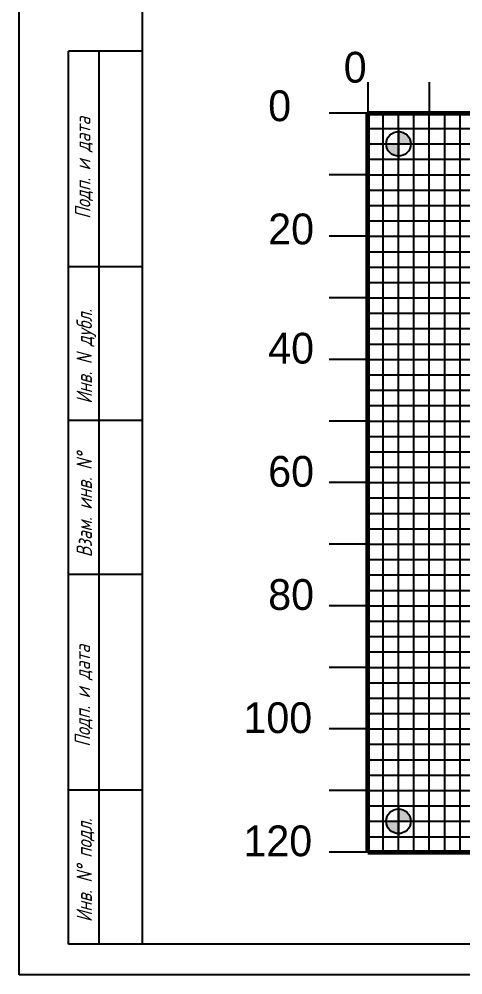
# Model space of a CAD drawing. Header units: millimetres. Extents: x -576 to 507, y -350 to 602.
# Drawn here: x 87.2 to 159.2, y 5.4 to 160.6 of the extents above; entities that cross this region are included whole.
import ezdxf

# ---------------------------------------------------------------- set-up
doc = ezdxf.new("R2010")
doc.units = ezdxf.units.MM
doc.styles.add('стиль1', font='romans.shx', dxfattribs={"width": 0.75, "oblique": 15, "height": 3.5})

msp = doc.modelspace()

# ---------------------------------------------------------------- hatches: boundary and pattern name
h = msp.add_hatch(color=256)
h.dxf.hatch_style = 1
h.paths.add_polyline_path([(148.744, 142.33), (148.744, 140.33), (150.744, 140.33, 0.4142136)])
h.paths.add_polyline_path([(148.744, 140.33), (146.744, 140.33, 0.4142136), (148.744, 138.33)])
h = msp.add_hatch(color=256)
h.dxf.hatch_style = 1
h.paths.add_polyline_path([(148.744, 32.33), (148.744, 30.33), (150.744, 30.33, 0.4142136)])
h.paths.add_polyline_path([(148.744, 30.33), (146.744, 30.33, 0.4142136), (148.744, 28.33)])

# ---------------------------------------------------------------- linework, layer by layer
for p, q in [((87.179, 5.39), (87.179, 602.39)), ((107.179, 50.39), (107.179, 597.39)), ((95.179, 10.39), (95.179, 155.39)), ((107.179, 155.39), (95.179, 155.39)), ((100.179, 10.39), (100.179, 155.39)), ((143.744, 150.33), (143.744, 145.33)), ((153.744, 150.33), (153.744, 145.33)), ((143.744, 145.33), (137.494, 145.33)), ((146.244, 25.33), (146.244, 145.33)), ((148.744, 25.33), (148.744, 145.33)), ((151.244, 25.33), (151.244, 145.33)), ((151.244, 25.33), (151.244, 145.33)), ((151.244, 25.33), (151.244, 145.33)), ((151.244, 25.33), (151.244, 145.33)), ((153.744, 25.33), (153.744, 145.33)), ((156.244, 25.33), (156.244, 145.33)), ((156.244, 25.33), (156.244, 145.33)), ((156.244, 25.33), (156.244, 145.33)), ((156.244, 25.33), (156.244, 145.33)), ((158.744, 25.33), (158.744, 145.33)), ((143.744, 142.83), (263.744, 142.83)), ((148.744, 142.83), (148.744, 137.83)), ((148.744, 142.83), (148.744, 137.83)), ((143.744, 140.33), (263.744, 140.33)), ((146.244, 140.33), (151.244, 140.33)), ((148.744, 140.33), (263.744, 140.33)), ((143.744, 137.83), (263.744, 137.83)), ((143.744, 135.33), (137.494, 135.33)), ((143.744, 135.33), (263.744, 135.33)), ((143.744, 132.83), (263.744, 132.83)), ((143.744, 130.33), (263.744, 130.33)), ((143.744, 127.83), (263.744, 127.83)), ((143.744, 125.33), (137.494, 125.33)), ((143.744, 125.33), (263.744, 125.33)), ((148.744, 125.33), (263.744, 125.33)), ((143.744, 122.83), (263.744, 122.83)), ((107.179, 120.39), (95.179, 120.39)), ((143.744, 120.33), (263.744, 120.33)), ((143.744, 117.83), (263.744, 117.83)), ((143.744, 115.33), (137.494, 115.33)), ((143.744, 115.33), (263.744, 115.33)), ((143.744, 112.83), (263.744, 112.83)), ((143.744, 110.33), (263.744, 110.33)), ((148.744, 110.33), (263.744, 110.33)), ((143.744, 107.83), (263.744, 107.83)), ((143.744, 105.33), (137.494, 105.33)), ((143.744, 105.33), (263.744, 105.33)), ((143.744, 102.83), (263.744, 102.83)), ((143.744, 100.33), (263.744, 100.33)), ((143.744, 97.83), (263.744, 97.83)), ((107.179, 95.39), (95.179, 95.39)), ((143.744, 95.33), (137.494, 95.33)), ((143.744, 95.33), (263.744, 95.33)), ((148.744, 95.33), (263.744, 95.33)), ((143.744, 92.83), (263.744, 92.83)), ((143.744, 90.33), (263.744, 90.33)), ((143.744, 87.83), (263.744, 87.83)), ((143.744, 85.33), (137.494, 85.33)), ((143.744, 85.33), (263.744, 85.33)), ((143.744, 82.83), (263.744, 82.83)), ((143.744, 80.33), (263.744, 80.33)), ((148.744, 80.33), (263.744, 80.33)), ((143.744, 77.83), (263.744, 77.83)), ((143.744, 75.33), (137.494, 75.33)), ((143.744, 75.33), (263.744, 75.33)), ((143.744, 72.83), (263.744, 72.83)), ((107.179, 70.39), (95.179, 70.39)), ((143.744, 70.33), (263.744, 70.33)), ((143.744, 67.83), (263.744, 67.83)), ((143.744, 65.33), (137.494, 65.33)), ((143.744, 65.33), (263.744, 65.33)), ((148.744, 65.33), (263.744, 65.33)), ((143.744, 62.83), (263.744, 62.83)), ((143.744, 60.33), (263.744, 60.33)), ((143.744, 57.83), (263.744, 57.83)), ((143.744, 55.33), (137.494, 55.33)), ((143.744, 55.33), (263.744, 55.33)), ((143.744, 52.83), (263.744, 52.83)), ((107.179, 10.39), (107.179, 50.39)), ((143.744, 50.33), (263.744, 50.33)), ((148.744, 50.33), (263.744, 50.33)), ((143.744, 47.83), (263.744, 47.83)), ((143.744, 45.33), (137.494, 45.33)), ((143.744, 45.33), (263.744, 45.33)), ((143.744, 42.83), (263.744, 42.83)), ((143.744, 40.33), (263.744, 40.33)), ((143.744, 37.83), (263.744, 37.83)), ((107.179, 35.39), (95.179, 35.39)), ((143.744, 35.33), (137.494, 35.33)), ((143.744, 35.33), (263.744, 35.33)), ((148.744, 35.33), (150.744, 35.33)), ((143.744, 32.83), (263.744, 32.83)), ((148.744, 32.83), (148.744, 27.83)), ((148.744, 32.83), (148.744, 27.83)), ((153.744, 30.33), (153.744, 32.33)), ((143.744, 30.33), (263.744, 30.33)), ((146.244, 30.33), (151.244, 30.33)), ((143.744, 27.83), (263.744, 27.83)), ((143.744, 25.33), (137.494, 25.33)), ((502.179, 10.39), (95.179, 10.39)), ((507.179, 5.39), (87.179, 5.39))]:
    msp.add_line(p, q)
at = {"lineweight": 60}
for p, q in [((143.744, 25.33), (143.744, 145.33)), ((143.744, 145.33), (263.744, 145.33)), ((143.744, 25.33), (263.744, 25.33))]:
    msp.add_line(p, q, dxfattribs=at)
for centre in [(148.744, 140.33), (148.744, 30.33)]:
    msp.add_circle(centre, 2)

# ---------------------------------------------------------------- texts
at = {"lineweight": 30}
for s, p in [('0', (139.857, 150.279)), ('0', (127.599, 144.02)), ('20', (127.599, 124.02)), ('40', (127.599, 104.655)), ('60', (127.599, 84.655)), ('80', (127.599, 64.655)), ('100', (123.582, 44.655)), ('120', (123.582, 24.655))]:
    msp.add_text(s, height=5, dxfattribs=at).set_placement(p)
at = {"style": 'стиль1', "oblique": 15, "width": 0.75}
for s, p in [('Подп. и дата', (98.753, 128.16)), ('Инв. N дубл.', (98.997, 98.135)), ('Взам. инв. N%%d', (98.997, 73.208)), ('Подп. и дата', (98.702, 42.424)), ('Инв. N%%d подл.', (98.997, 13.957))]:
    msp.add_text(s, height=2.5, rotation=90, dxfattribs=at).set_placement(p)

doc.saveas('drawing.dxf')
